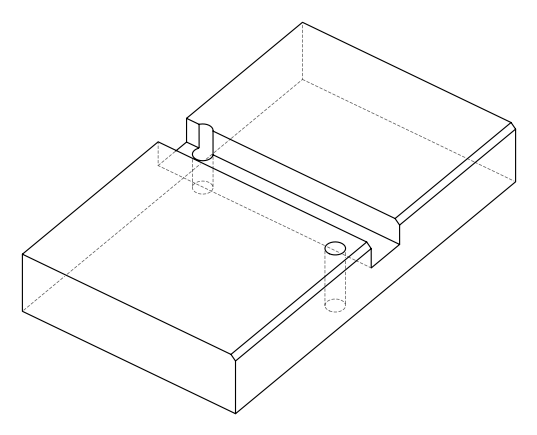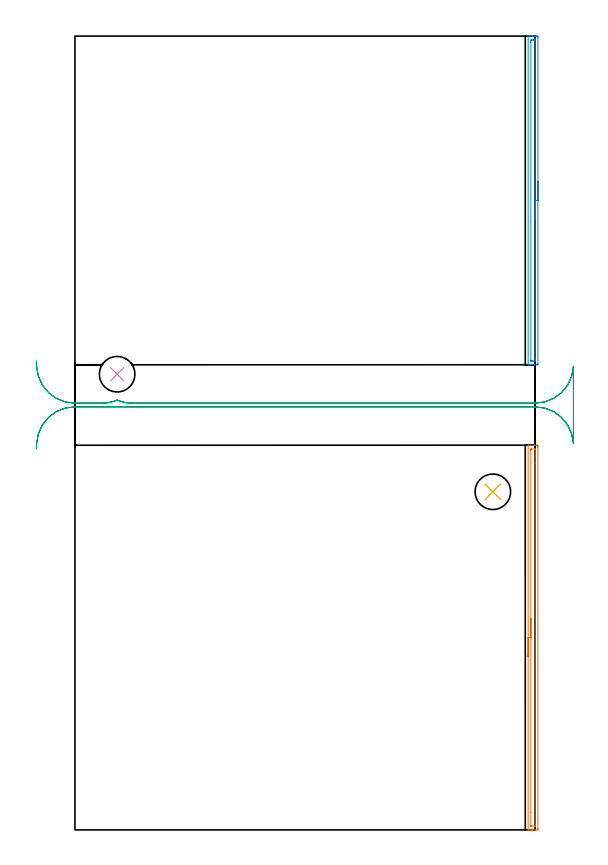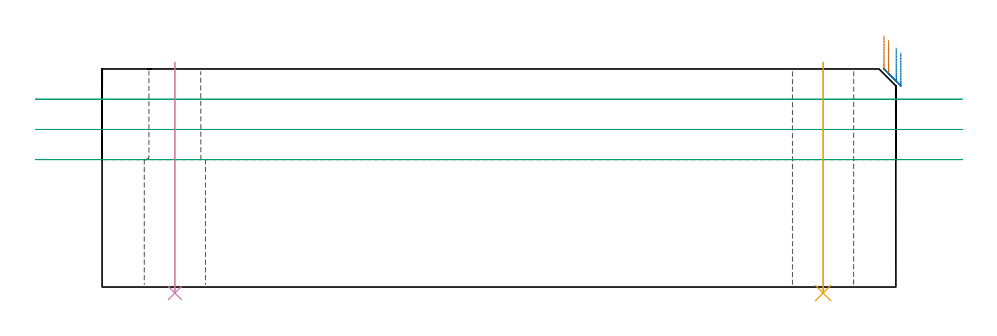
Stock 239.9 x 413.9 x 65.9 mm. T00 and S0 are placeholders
(PLAN: 5 operations, 2 tool changes, 10.8 min)
(1 AREA_MILL | FG_CHAMFER_SURFACE | UGT0205_001 | 3.39 min | 2652 mm3)
(2 AREA_MILL_1 | FG_CHAMFER_SURFACE_1 | UGT0205_001 | 2.93 min | 2277 mm3)
(3 MILL_RECTANGULAR_SLOT | SLOT_RECTANGULAR | UGT0201_019 | Follow Part, ap 10, ae 75% | 3.93 min | 275925 mm3)
(4 INDEXABLE_INSERT_DRILL_THROUGH_HOLE_FROM_SOLID | STEP1HOLE | NXT0302_008 | 0.28 min | 11171 mm3)
(5 INDEXABLE_INSERT_DRILL_THROUGH_HOLE_FROM_SOLID_1 | STEP1HOLE_1 | NXT0302_008 | 0.28 min | 17637 mm3)
(TOOL UGT0205_001 | Chamfer Mill 20 x 3 x 45 deg. | D20 FL50 Z2)
(TOOL UGT0201_019 | End mill 40 mm | D40 FL63 Z6)
(TOOL NXT0302_008 | Index. Insert Drill 18.5mm [880-D1850L25-05] | D18.5 PA176 FL93 Z2)
(OP 1 AREA_MILL)
G17 G21 G94 G90
T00 M6
G54
G17 G0 G90 X236.3 Y90.3 S1061 M3
G43 Z75.9 H0
G94 G1 Y90.338 Z75.028 F250.
Y90.452 Z74.163
Y90.641 Z73.312
Y90.903 Z72.48
Y91.237 Z71.674
Y91.64 Z70.9
Y92.108 Z70.164
Y92.64 Z69.472
Y93.229 Z68.829
Y93.872 Z68.24
Y94.564 Z67.708
Y95.3 Z67.24
Y96.074 Z66.837
Y96.88 Z66.503
Y97.712 Z66.241
Y98.563 Z66.052
Y99.428 Z65.938
Y100.3 Z65.9
Y200.421
X236.303 Y200.59 Z65.888
X236.444 Y200.598 Z65.748
X236.591 Y200.6 Z65.609
X236.835 Z65.364
X237.537 Z64.657
X238.763 Z63.433
X239.288 Z62.907
X239.901 Z62.295
X240.163 Z62.033
X240.776 Z61.42
X241.038 Y200.597 Z61.158
X241.392 Y200.59 Z60.804
X241.397 Y200.341 Z60.8
X241.4 Y199.974
Y199.604
Y0.626
X241.397 Y0.259 Z60.801
X241.392 Y0.01 Z60.804
X241.038 Y0. Z61.158
X239.288 Z62.907
X238.763 Z63.433
X238.412 Z63.784
X237.888 Z64.308
X237.537 Z64.657
X236.591 Z65.609
X236.444 Y0.002 Z65.748
X236.303 Y0.01 Z65.888
X236.3 Y0.179 Z65.9
Y100.3
X237.714 Z64.486
Y198.005
X237.715 Y198.186 Z64.485
X237.72 Y198.542 Z64.48
X237.721 Y198.579 Z64.479
X237.765 Y198.59 Z64.435
X237.872 Y198.596 Z64.328
X238.008 Y198.599 Z64.192
X239.758 Z62.442
X239.928 Y198.594 Z62.272
X239.961 Y198.59 Z62.239
X239.979 Y198.579 Z62.221
X239.981 Y198.541 Z62.219
X239.985 Y198.368 Z62.215
X239.986 Y191.411 Z62.214
Y2.595
X239.985 Y2.414 Z62.215
X239.981 Y2.058 Z62.219
X239.979 Y2.021 Z62.221
X239.935 Y2.01 Z62.265
X239.828 Y2.004 Z62.372
X239.692 Y2.001 Z62.508
X237.942 Z64.258
X237.772 Y2.006 Z64.428
X237.739 Y2.01 Z64.461
X237.721 Y2.021 Z64.479
X237.719 Y2.059 Z64.481
X237.715 Y2.232 Z64.485
X237.714 Y9.201 Z64.486
Y100.3
Y101.172 Z64.524
Y102.036 Z64.638
Y102.888 Z64.826
Y103.72 Z65.089
Y104.526 Z65.423
Y105.3 Z65.825
Y106.036 Z66.294
Y106.728 Z66.825
Y107.371 Z67.415
Y107.96 Z68.058
Y108.491 Z68.75
Y108.96 Z69.486
Y109.363 Z70.26
Y109.697 Z71.066
Y109.959 Z71.898
Y110.148 Z72.749
Y110.262 Z73.614
Y110.3 Z74.486
G0 Z75.9
M5
M2
(OP 2 AREA_MILL_1)
G17 G21 G94 G90
T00 M6
G54
G17 G0 G90 X241.4 Y338.2 S1061 M3
G43 Z75.9 H0
Z70.8
G94 G1 Y338.162 Z69.928 F250.
Y338.048 Z69.063
Y337.859 Z68.212
Y337.597 Z67.38
Y337.263 Z66.574
Y336.86 Z65.8
Y336.392 Z65.064
Y335.86 Z64.372
Y335.271 Z63.729
Y334.628 Z63.14
Y333.936 Z62.608
Y333.2 Z62.14
Y332.426 Z61.737
Y331.62 Z61.403
Y330.788 Z61.141
Y329.936 Z60.952
Y329.072 Z60.838
Y328.2 Z60.8
X241.399 Y243.088 Z60.801
X241.396 Y242.723
X241.392 Y242.51 Z60.804
X241.038 Y242.5 Z61.157
X240.74 Z61.455
X240.163 Z62.032
X239.568 Z62.63
X239.288 Z62.909
X238.692 Z63.504
X238.412 Z63.783
X237.852 Z64.347
X236.915 Z65.284
X236.532 Z65.667
X236.414 Y242.502 Z65.778
X236.302 Y242.51 Z65.889
X236.3 Y242.643 Z65.9
Y413.757
X236.302 Y413.89 Z65.888
X236.414 Y413.898 Z65.778
X236.532 Y413.9 Z65.667
X237.223 Z64.977
X237.852 Z64.347
X238.412 Z63.783
X238.692 Z63.504
X239.288 Z62.909
X239.568 Z62.63
X240.163 Z62.032
X240.74 Z61.455
X241.038 Y413.896 Z61.157
X241.392 Y413.89 Z60.804
X241.396 Y413.677 Z60.801
X241.4 Y413.312 Z60.8
Y328.2
X239.986 Z62.214
Y245.762
X239.985 Y245.052 Z62.215
X239.983 Y244.871 Z62.217
X239.979 Y244.525 Z62.221
X239.644 Y244.508 Z62.556
X239.288 Y244.503 Z62.912
X238.776 Y244.5 Z63.424
X238.412 Z63.788
X237.901 Z64.299
X237.766 Y244.503 Z64.434
X237.743 Y244.505 Z64.457
X237.723 Y244.509 Z64.477
X237.721 Y244.538 Z64.479
X237.716 Y244.688 Z64.484
X237.715 Y244.871 Z64.485
X237.714 Y410.638 Z64.486
X237.715 Y411.348 Z64.485
X237.717 Y411.529 Z64.483
X237.721 Y411.875 Z64.479
X238.056 Y411.892 Z64.144
X238.412 Y411.897 Z63.788
X238.924 Y411.9 Z63.276
X239.288 Z62.912
X239.799 Z62.401
X239.934 Y411.897 Z62.266
X239.957 Y411.895 Z62.243
X239.977 Y411.891 Z62.223
X239.979 Y411.862 Z62.221
X239.984 Y411.712 Z62.216
X239.985 Y411.529 Z62.215
X239.986 Y328.2 Z62.214
Y327.328 Z62.252
Y326.464 Z62.366
Y325.612 Z62.555
Y324.78 Z62.817
Y323.974 Z63.151
Y323.2 Z63.554
Y322.464 Z64.023
Y321.772 Z64.554
Y321.129 Z65.143
Y320.54 Z65.786
Y320.008 Z66.478
Y319.54 Z67.214
Y319.137 Z67.988
Y318.803 Z68.794
Y318.541 Z69.626
Y318.352 Z70.478
Y318.238 Z71.343
Y318.2 Z72.214
G0 Z75.9
M5
M2
(OP 3 MILL_RECTANGULAR_SLOT)
G17 G21 G94 G90
T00 M6
G54
G17 G0 G90 X-20.134 Y198.7 S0 M3
G43 Z75.9 H0
Z56.767
G94 G1 X-19.97 Y201.695 F250.
G2 X0. Y220.6 R20. F500.
G1 X239.9
G2 X259.87 Y201.695 R20.
G1 X259.9
Y241.405
X259.87
G2 X239.9 Y222.5 R20.
G1 X29.904
G2 X22. Y224.128 R20.
X14.096 Y222.5 R20.
G1 X0.
G2 X-19.97 Y241.405 R20.
G1 X-20.134 Y244.4 F250.
G0 Y198.7 Z47.633
G1 X-19.97 Y201.695
G2 X0. Y220.6 R20. F500.
G1 X239.9
G2 X259.87 Y201.695 R20.
G1 X259.9
Y241.405
X259.87
G2 X239.9 Y222.5 R20.
G1 X29.904
G2 X22. Y224.128 R20.
X14.096 Y222.5 R20.
G1 X0.
G2 X-19.97 Y241.405 R20.
G1 X-20.134 Y244.4 F250.
G0 Y198.7 Z38.5
G1 X-19.97 Y201.695
G2 X0. Y220.6 R20. F500.
G1 X239.9
G2 X259.87 Y201.695 R20.
G1 X259.9
Y241.405
X259.87
G2 X239.9 Y222.5 R20.
G1 X29.904
G2 X22. Y224.128 R20.
X14.096 Y222.5 R20.
G1 X0.
G2 X-19.97 Y241.405 R20.
G1 X-20.134 Y244.4 F250.
G0 Z75.9
M5
M2
(OP 4 INDEXABLE_INSERT_DRILL_THROUGH_HOLE_FROM_SOLID)
G17 G21 G94 G90
T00 M6
G54
G17 G0 G90 X22. Y237.6 S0 M3
G43 Z75.9 H1
G94 G81 G98 Z-1.823 F250. R67.9
G80
M5
M2
(OP 5 INDEXABLE_INSERT_DRILL_THROUGH_HOLE_FROM_SOLID_1)
G17 G21 G94 G90
T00 M6
G54
G17 G0 G90 X217.9 Y176.3 S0 M3
G43 Z75.9 H1
G94 G81 G98 Z-1.823 F250. R67.9
G80
M5
M2
